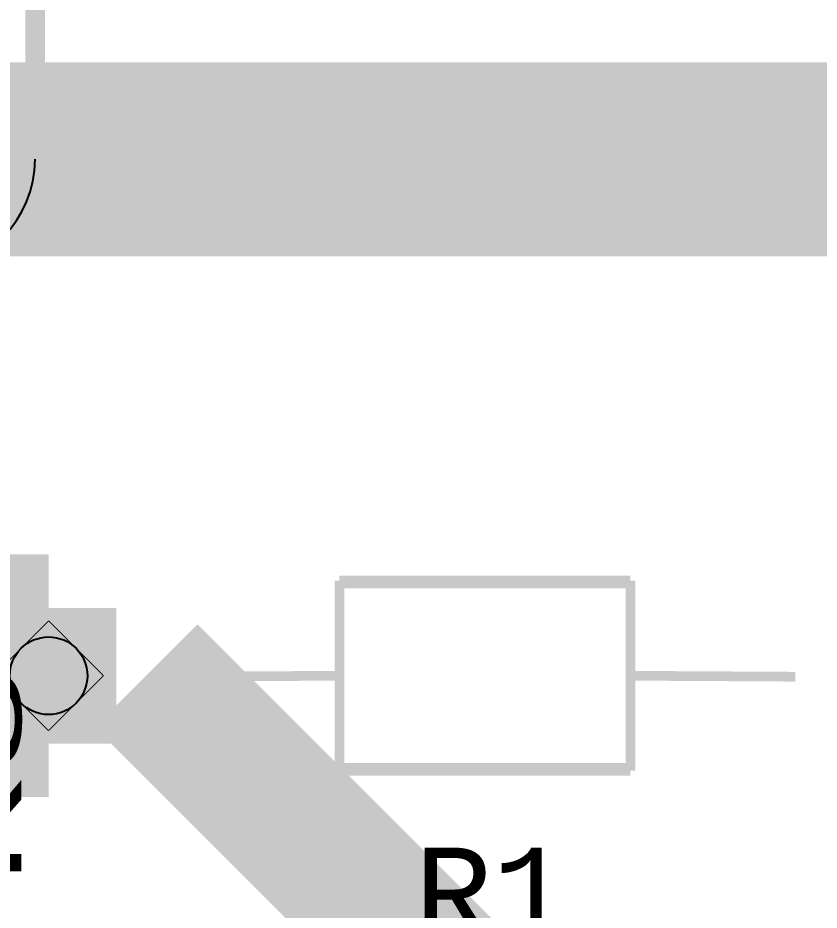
# Model space of a CAD drawing. Extents: x -3 to 268, y -4 to 76.
# Drawn here: x 42.35 to 50.62, y 39.76 to 48.96 of the extents above; entities that cross this region are included whole.
import ezdxf
from ezdxf.enums import TextEntityAlignment as Align

# ---------------------------------------------------------------- set-up
doc = ezdxf.new("R2010")
doc.units = 0
for name, color, linetype in [('3D_INFO_TOP', 1, 'CONTINUOUS'), ('COPPER_BOTTOM', 3, 'CONTINUOUS'), ('COPPER_TOP', 1, 'CONTINUOUS'), ('DRILL', 255, 'CONTINUOUS'), ('DRILL_SYMBOLS', 255, 'CONTINUOUS'), ('SILKSCREEN_TOP', 4, 'CONTINUOUS'), ('SOLDER_MASK_BOTTOM', 212, 'CONTINUOUS'), ('SOLDER_MASK_TOP', 200, 'CONTINUOUS')]:
    doc.layers.add(name, color=color, linetype=linetype)
doc.styles.add('MONOTxtStyle', font='monotxt')

msp = doc.modelspace()

# ---------------------------------------------------------------- hatches: boundary and pattern name
at = {"layer": 'COPPER_BOTTOM'}
h = msp.add_hatch(color=256, dxfattribs=at)
edge = h.paths.add_edge_path()
edge.add_arc((42.672, 42.174), 0.7, 0, 360)
edge = h.paths.add_edge_path()
edge.add_arc((42.672, 42.174), 0.4, 0, 360)
at = {"layer": 'COPPER_TOP'}
h = msp.add_hatch(color=256, dxfattribs=at)
h.paths.add_polyline_path([(41.972, 41.474), (41.972, 42.874), (43.372, 42.874), (43.372, 41.474)])
edge = h.paths.add_edge_path()
edge.add_arc((42.672, 42.174), 0.4, 0, 360)
at = {"layer": 'DRILL'}
h = msp.add_hatch(color=255, dxfattribs=at)
edge = h.paths.add_edge_path()
edge.add_arc((42.672, 42.174), 0.4, 0, 360)
at = {"layer": 'SOLDER_MASK_BOTTOM'}
h = msp.add_hatch(color=256, dxfattribs=at)
edge = h.paths.add_edge_path()
edge.add_arc((42.672, 42.174), 0.7, 0, 360)
edge = h.paths.add_edge_path()
edge.add_arc((42.672, 42.174), 0.4, 0, 360)
at = {"layer": 'SOLDER_MASK_TOP'}
h = msp.add_hatch(color=256, dxfattribs=at)
h.paths.add_polyline_path([(41.972, 41.474), (41.972, 42.874), (43.372, 42.874), (43.372, 41.474)])
edge = h.paths.add_edge_path()
edge.add_arc((42.672, 42.174), 0.4, 0, 360)

# ---------------------------------------------------------------- linework, layer by layer
at = {"layer": '3D_INFO_TOP', "color": 1, "const_width": 0.1}
for points in [[(45.672, 43.124), (48.672, 43.124)], [(45.672, 41.224), (45.672, 43.124)], [(48.672, 43.124), (48.672, 41.224)], [(48.672, 41.224), (45.672, 41.224)]]:
    msp.add_lwpolyline(points, dxfattribs=at)
at = {"layer": 'COPPER_BOTTOM', "color": 3}
for points, const_width in [([(69.596, 47.498), (26.416, 47.498)], 2), ([(41.138, 42.174), (39.624, 43.688)], 2.5), ([(42.672, 42.174), (41.138, 42.174)], 2.5), ([(49.022, 36.83), (43.678, 42.174)], 1.5)]:
    msp.add_lwpolyline(points, dxfattribs=dict(at, const_width=const_width))
at = {"layer": 'DRILL', "color": 255}
msp.add_circle((42.672, 42.174), 0.4, dxfattribs=at)
at = {"layer": 'DRILL_SYMBOLS', "color": 7, "const_width": 0.01}
for points in [[(42.672, 42.739684), (42.106316, 42.174)], [(43.237684, 42.174), (42.672, 42.739684)], [(42.106316, 42.174), (42.672, 41.608316)], [(42.672, 41.608316), (43.237684, 42.174)]]:
    msp.add_lwpolyline(points, dxfattribs=at)
at = {"layer": 'SILKSCREEN_TOP', "color": 4}
for points, const_width in [([(42.533, 47.498), (42.533, 54.356)], 0.2032), ([(45.672, 43.154), (48.672, 43.154)], 0.1), ([(45.672, 41.194), (45.672, 43.154)], 0.1), ([(48.672, 43.154), (48.672, 41.194)], 0.1), ([(43.972, 42.164), (45.672, 42.174)], 0.1), ([(48.672, 42.174), (50.372, 42.164)], 0.1), ([(48.672, 41.194), (45.672, 41.194)], 0.1)]:
    msp.add_lwpolyline(points, dxfattribs=dict(at, const_width=const_width))
msp.add_arc((41.402, 47.498), 1.131, 270, 0, dxfattribs=at)

# ---------------------------------------------------------------- texts
at = {"layer": 'SILKSCREEN_TOP', "style": 'MONOTxtStyle', "width": 1.866667}
msp.add_text('R3', height=0.705555, rotation=90, dxfattribs=at).set_placement((42.037, 41.148), align=Align.MIDDLE_CENTER)
at = {"layer": 'SILKSCREEN_TOP', "style": 'MONOTxtStyle', "width": 0.995556}
msp.add_text('R1', height=0.933333, dxfattribs=at).set_placement((47.249312, 39.934833), align=Align.MIDDLE_CENTER)

doc.saveas('drawing.dxf')
